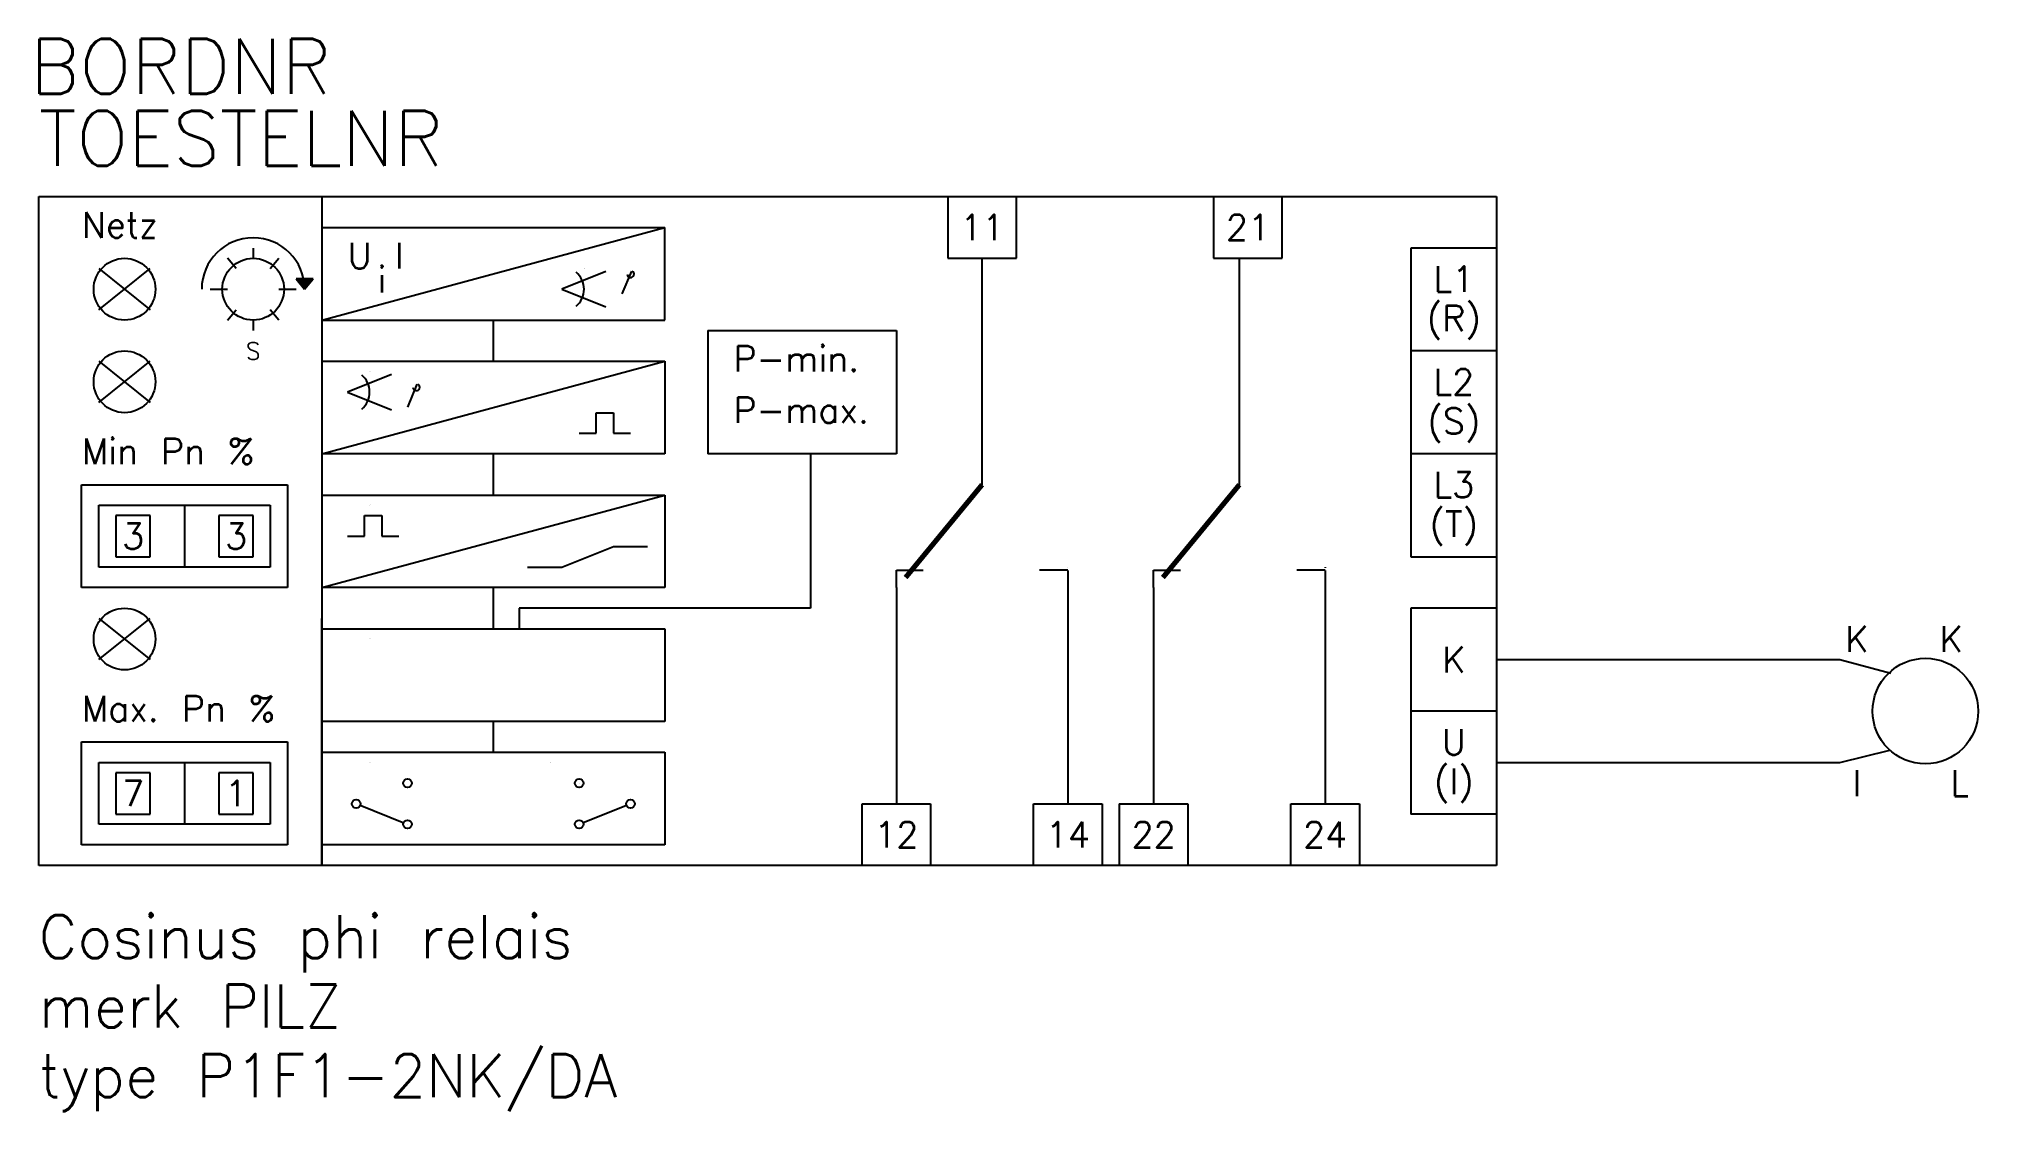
# Model space of a CAD drawing. Extents: x 130 to 243, y 118 to 180.
import ezdxf
from ezdxf.enums import TextEntityAlignment as Align

# ---------------------------------------------------------------- set-up
doc = ezdxf.new("R2010")
doc.units = 0
doc.header["$LTSCALE"] = 0.3
doc.linetypes.add('DASHED', pattern=[0])
for name, color, linetype in [('1', 8, 'CONTINUOUS'), ('10', 8, 'DASHED'), ('3', 30, 'CONTINUOUS')]:
    doc.layers.add(name, color=color, linetype=linetype)
doc.styles.get("Standard").update_dxf_attribs({"font": 'txt.shx'})

msp = doc.modelspace()

# ---------------------------------------------------------------- linework, layer by layer
at = {"layer": '1', "color": 0}
for p, q in [((130, 132), (130, 171)), ((130, 171), (215, 171)), ((146.5, 171), (146.5, 132)), ((183, 171), (183, 167.4)), ((187, 167.4), (187, 171)), ((198.5, 171), (198.5, 167.4)), ((202.5, 167.4), (202.5, 171)), ((215, 171), (215, 132)), ((146.5, 163.8), (166.5, 169.2)), ((146.5, 169.2), (166.5, 169.2)), ((166.5, 163.8), (166.5, 169.2)), ((141.5, 166.8), (141, 167.4)), ((142.5, 168), (142.5, 167.4)), ((143.5, 166.8), (144, 167.4)), ((183, 167.4), (187, 167.4)), ((185, 154.2), (185, 167.4)), ((198.5, 167.4), (202.5, 167.4)), ((200, 154.2), (200, 167.4)), ((215, 168), (210, 168)), ((210, 168), (210, 162)), ((133.5, 164.4), (136.5, 166.8)), ((133.5, 166.8), (136.5, 164.4)), ((163.07, 166.63), (160.5, 165.6)), ((164.01, 165.33), (164.57, 166.66)), ((140, 165.6), (141, 165.6)), ((144, 165.6), (145, 165.6)), ((145, 166.2), (145.5, 165.6)), ((146, 166.2), (145, 166.2)), ((145.5, 165.6), (146, 166.2)), ((160.5, 165.6), (163.07, 164.57)), ((141, 163.8), (141.5, 164.4)), ((144, 163.8), (143.5, 164.4)), ((142.5, 163.8), (142.5, 163.2)), ((146.5, 163.8), (166.5, 163.8)), ((156.5, 163.8), (156.5, 161.4)), ((169, 163.2), (169, 156)), ((169, 163.2), (180, 163.2)), ((180, 163.2), (180, 156)), ((210, 162), (210, 156)), ((215, 162), (210, 162)), ((133.5, 159), (136.5, 161.4)), ((133.5, 161.4), (136.5, 159)), ((146.5, 161.4), (166.5, 161.4)), ((146.5, 156), (166.5, 161.4)), ((150.57, 160.63), (148, 159.6)), ((166.5, 161.4), (166.5, 156)), ((148, 159.6), (150.57, 158.57)), ((151.51, 158.73), (152.07, 160.06)), ((162.5, 157.2), (162.5, 158.4)), ((162.5, 158.4), (163.5, 158.4)), ((163.5, 158.4), (163.5, 157.2)), ((161.5, 157.2), (162.5, 157.2)), ((163.5, 157.2), (164.5, 157.2)), ((166.5, 156), (146.5, 156)), ((156.5, 156), (156.5, 153.6)), ((180, 156), (169, 156)), ((175, 156), (175, 147)), ((215, 156), (210, 156)), ((210, 156), (210, 150)), ((132.5, 154.2), (144.5, 154.2)), ((132.5, 148.2), (132.5, 154.2)), ((144.5, 154.2), (144.5, 148.2)), ((133.5, 153), (143.5, 153)), ((133.5, 149.4), (133.5, 153)), ((138.5, 153), (138.5, 149.4)), ((143.5, 153), (143.5, 149.4)), ((146.5, 148.2), (166.5, 153.6)), ((146.5, 153.6), (166.5, 153.6)), ((166.5, 153.6), (166.5, 148.2)), ((134.5, 152.4), (134.5, 150)), ((136.5, 152.4), (134.5, 152.4)), ((136.5, 150), (136.5, 152.4)), ((142.5, 152.4), (140.5, 152.4)), ((140.5, 152.4), (140.5, 150)), ((142.5, 150), (142.5, 152.4)), ((149, 151.2), (149, 152.4)), ((149, 152.4), (150, 152.4)), ((150, 152.4), (150, 151.2)), ((148, 151.2), (149, 151.2)), ((150, 151.2), (151, 151.2)), ((160.5, 149.4), (163.5, 150.6)), ((163.5, 150.6), (165.5, 150.6)), ((143.5, 149.4), (133.5, 149.4)), ((134.5, 150), (136.5, 150)), ((140.5, 150), (142.5, 150)), ((158.5, 149.4), (160.5, 149.4)), ((190, 149.4), (190, 149.39)), ((205, 149.4), (205, 149.36)), ((210, 150), (215, 150)), ((144.5, 148.2), (132.5, 148.2)), ((166.5, 148.2), (146.5, 148.2)), ((156.5, 148.2), (156.5, 145.8)), ((180, 148.2), (180, 149.21)), ((180, 149.21), (181.57, 149.21)), ((180, 148.2), (180, 135.6)), ((190, 149.21), (188.35, 149.21)), ((190, 149.19), (190, 135.6)), ((195, 148.2), (195, 149.21)), ((195, 149.21), (196.57, 149.21)), ((195, 148.2), (195, 135.6)), ((205, 149.21), (203.35, 149.21)), ((205, 149.19), (205, 135.6)), ((133.5, 146.4), (136.5, 144)), ((133.5, 144), (136.5, 146.4)), ((146.5, 132), (146.5, 146.4)), ((175, 147), (158, 147)), ((158, 147), (158, 145.8)), ((210, 147), (210, 141)), ((215, 147), (210, 147)), ((146.5, 145.8), (166.5, 145.8)), ((166.5, 145.8), (166.5, 140.4)), ((215, 144), (235, 144)), ((235, 144), (237.99, 143.22)), ((166.5, 140.4), (146.5, 140.4)), ((156.5, 140.4), (156.5, 138.6)), ((210, 141), (210, 135)), ((215, 141), (210, 141)), ((132.5, 139.2), (144.5, 139.2)), ((132.5, 133.2), (132.5, 139.2)), ((144.5, 139.2), (144.5, 133.2)), ((133.5, 138), (143.5, 138)), ((133.5, 134.4), (133.5, 138)), ((138.5, 138), (138.5, 134.4)), ((143.5, 138), (143.5, 134.4)), ((146.5, 138.6), (166.5, 138.6)), ((166.5, 138.6), (166.5, 133.2)), ((215, 138), (235, 138)), ((235, 138), (237.93, 138.73)), ((136.5, 137.4), (134.5, 137.4)), ((134.5, 137.4), (134.5, 135)), ((136.5, 135), (136.5, 137.4)), ((140.5, 137.4), (140.5, 135)), ((142.5, 137.4), (140.5, 137.4)), ((142.5, 135), (142.5, 137.4)), ((161.5, 136.8), (161.5, 136.8)), ((161.67, 136.73), (161.67, 136.73)), ((134.5, 135), (136.5, 135)), ((140.5, 135), (142.5, 135)), ((148.73, 135.51), (151.28, 134.49)), ((161.71, 134.48), (164.27, 135.51)), ((178, 132), (178, 135.6)), ((178, 135.6), (182, 135.6)), ((182, 135.6), (182, 132)), ((188, 132), (188, 135.6)), ((188, 135.6), (192, 135.6)), ((192, 135.6), (192, 132)), ((193, 135.6), (193, 132)), ((193, 135.6), (197, 135.6)), ((197, 135.6), (197, 132)), ((203, 132), (203, 135.6)), ((203, 135.6), (207, 135.6)), ((207, 135.6), (207, 132)), ((215, 135), (210, 135)), ((143.5, 134.4), (133.5, 134.4)), ((151.33, 134.47), (151.33, 134.47)), ((151.5, 134.4), (151.5, 134.4)), ((161.5, 134.4), (161.5, 134.4)), ((144.5, 133.2), (132.5, 133.2)), ((166.5, 133.2), (146.5, 133.2)), ((215, 132), (130, 132))]:
    msp.add_line(p, q, dxfattribs=at)
at = {"layer": '1', "color": 0, "const_width": 0.3}
for points in [[(185, 154.2), (180.54, 148.79)], [(200, 154.2), (195.54, 148.79)]]:
    msp.add_lwpolyline(points, dxfattribs=at)
at = {"layer": '1', "color": 0}
for centre, radius in [((135, 165.6), 1.8), ((142.5, 165.6), 1.8), ((135, 160.2), 1.8), ((135, 145.2), 1.8), ((240, 141), 3.08), ((151.5, 136.8), 0.25), ((161.5, 136.8), 0.25), ((148.5, 135.6), 0.25), ((164.5, 135.6), 0.25), ((151.5, 134.4), 0.25), ((161.5, 134.4), 0.25)]:
    msp.add_circle(centre, radius, dxfattribs=at)
for centre, radius, start, end in [((142.5, 165.6), 3, 0, 180), ((160.5, 165.6), 1.29, 309.8056, 50.1944), ((160.5, 165.6), 1.78, 42.7356, 42.7832), ((164.51, 166.48), 0.198, 184.0997, 61.1125), ((148, 159.6), 1.29, 309.8056, 50.1944), ((148, 159.6), 1.78, 42.7356, 42.7832), ((152.01, 159.88), 0.198, 184.0997, 61.1125), ((148, 151.8), 1.78, 42.7356, 42.7832), ((148, 144), 1.78, 42.7356, 42.7832), ((148, 136.8), 1.78, 42.7356, 42.7832), ((158.5, 136.8), 1.78, 42.7356, 42.7832)]:
    msp.add_arc(centre, radius, start, end, dxfattribs=at)
msp.add_solid([(145, 166.2), (146, 166.2), (145.5, 165.6)], dxfattribs=at)

# ---------------------------------------------------------------- texts
for s, p in [('Netz', (132.5, 168.6)), ('U I', (148, 166.8)), ('P-min.', (170.5, 160.8)), ('P-max.', (170.5, 157.8)), ('Min Pn %', (132.5, 155.4)), ('Max. Pn %', (132.5, 140.4))]:
    msp.add_text(s, height=1.5, dxfattribs=at).set_placement(p)
for s, height, p in [('11', 1.5, (185, 169.2)), ('21', 1.5, (200.5, 169.2)), ('i', 1.5, (150, 166.2)), ('S', 1, (142.5, 162)), ('3', 1.5, (135.5, 151.2)), ('3', 1.5, (141.5, 151.2)), ('K', 1.5, (236, 145.2)), ('K', 1.5, (241.5, 145.2)), ('7', 1.5, (135.5, 136.2)), ('1', 1.5, (141.5, 136.2)), ('I', 1.5, (236, 136.8)), ('L', 1.5, (242, 136.8)), ('12', 1.5, (180, 133.8)), ('14', 1.5, (190, 133.8)), ('22', 1.5, (195, 133.8)), ('24', 1.5, (205, 133.8))]:
    msp.add_text(s, height=height, dxfattribs=at).set_placement(p, align=Align.MIDDLE)
at = {"layer": '10', "color": 0}
for s, p in [('L1', (212.5, 166.2)), ('(R)', (212.5, 163.8)), ('L2', (212.5, 160.2)), ('(S)', (212.5, 157.8)), ('L3', (212.5, 154.2)), ('(T)', (212.5, 151.8)), ('K', (212.5, 144)), ('U', (212.5, 139.2)), ('(I)', (212.5, 136.8))]:
    msp.add_text(s, height=1.5, dxfattribs=at).set_placement(p, align=Align.MIDDLE)
at = {"layer": '3', "color": 0}
for s, p in [('Cosinus phi relais', (130, 126.6)), ('merk PILZ', (130, 122.55)), ('type P1F1-2NK/DA', (130, 118.5))]:
    msp.add_text(s, height=2.5, dxfattribs=at).set_placement(p)
for tag, p, s in [('BORDNR', (129.5, 177), ''), ('TOESTELNR', (130, 172.8), '-U')]:
    msp.add_attdef(tag, p, s, height=3.2, dxfattribs=at)

doc.saveas('drawing.dxf')
